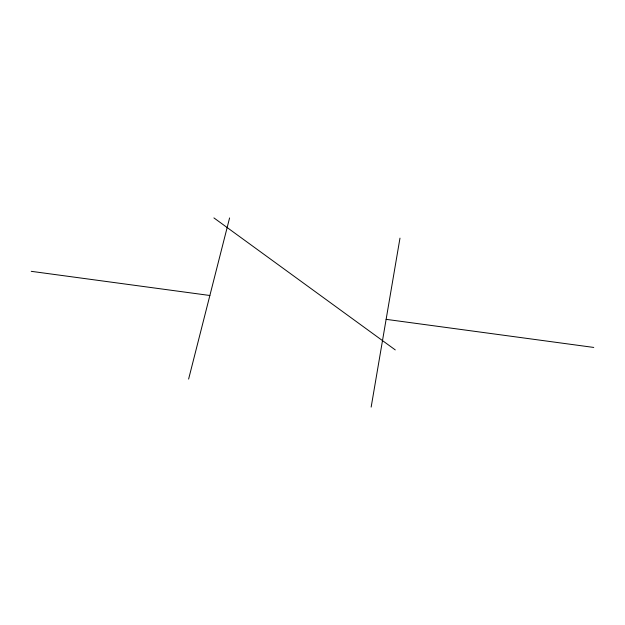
<?xml version="1.0" encoding="UTF-8"?>
<svg xmlns="http://www.w3.org/2000/svg" width="625" height="625" viewBox="0 0 625 625"><rect width="100%" height="100%" fill="white"/><g stroke="black" fill="none" stroke-linecap="round" stroke-linejoin="round"><path stroke-width="0.94" d="M371.156 407.094L399.977 238.141M188.617 379.078L229.594 217.93M31.25 271.328L209.875 295.492M386.125 319.344L593.75 347.438M213.914 217.906L395.273 349.906"/></g></svg>
